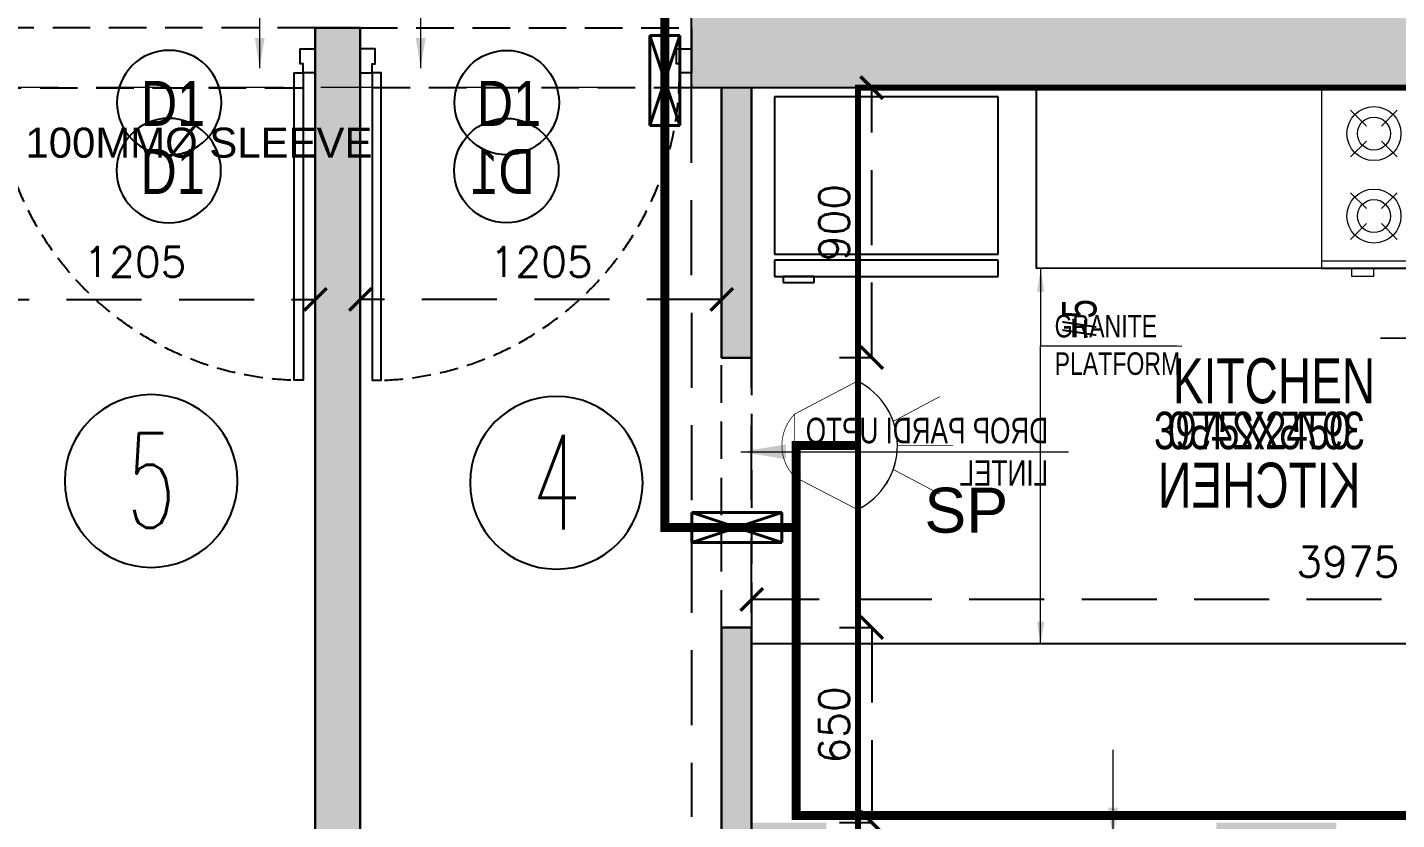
# Model space of a CAD drawing. Header units: millimetres. Extents: x 1135099 to 1230264, y -5736945 to -5695799.
# Drawn here: x 1205236 to 1209802, y -5721665 to -5719023 of the extents above; entities that cross this region are included whole.
import ezdxf
from ezdxf.enums import TextEntityAlignment as Align

# ---------------------------------------------------------------- set-up
doc = ezdxf.new("R2010")
doc.units = ezdxf.units.MM
doc.header["$LTSCALE"] = 1000
doc.header["$MEASUREMENT"] = 0
for name, pattern in [('2BHK-A - FRONT$1$AUDIT_D_120904163729-0', [0]), ('2BHK-A - FRONT$1$HIDDEN', [0.375, 0.25, -0.125]), ('AUDIT_D_120904163729-0', [0]), ('T8(T9 IS SIMILAR) - DIMENSION & TEXTING$0$( Hidden )', [0.375, 0.25, -0.125]), ('T8(T9 IS SIMILAR) - DIMENSION & TEXTING$0$CENTER2', [1.125, 0.75, -0.125, 0.125, -0.125]), ('T8(T9 IS SIMILAR) - DIMENSION & TEXTING$0$HIDDEN', [0.375, 0.25, -0.125]), ('T8(T9 IS SIMILAR) - DIMENSION & TEXTING$1$AUDIT_D_120904163729-0', [0]), ('T8(T9 IS SIMILAR)$0$$0$HIDDEN', [0.375, 0.25, -0.125]), ('T8(T9 IS SIMILAR)$0$HIDDEN', [0.375, 0.25, -0.125]), ('T8_PROFILE SECTIONS$0$HIDDEN', [0.375, 0.25, -0.125]), ('T8_PROFILE SECTIONS$0$PHANTOM2', [1.25, 0.625, -0.125, 0.125, -0.125, 0.125, -0.125])]:
    doc.linetypes.add(name, pattern=pattern)
doc.layers.get('0').update_dxf_attribs({"linetype": 'AUDIT_D_120904163729-0'})
for name, color, linetype in [('2BHK-A - FRONT$0$A-DOOR-FULL', 2, 'Continuous'), ('2BHK-A - FRONT$0$a-KIT FIX', 251, 'Continuous'), ('2BHK-A - FRONT$0$a-window-no', 125, 'Continuous'), ('2BHK-A - FRONT$1$A-HATCH -160', 251, '2BHK-A - FRONT$1$AUDIT_D_120904163729-0'), ('2BHK-A - FRONT$1$CUT-OUT', 49, 'Continuous'), ('T8 - TYPICAL FLOOR CORE$0$A-FLAT NOS.', 7, 'Continuous'), ('T8 - TYPICAL FLOOR CORE$0$A-RSP DOOR NO', 4, 'Continuous'), ('T8(T9 IS SIMILAR) - DIMENSION & TEXTING$0$A-DIMENSIONS', 2, 'T8(T9 IS SIMILAR) - DIMENSION & TEXTING$0$HIDDEN'), ('T8(T9 IS SIMILAR) - DIMENSION & TEXTING$0$A-FIRE FIGHTING', 7, 'T8(T9 IS SIMILAR) - DIMENSION & TEXTING$1$AUDIT_D_120904163729-0'), ('T8(T9 IS SIMILAR) - DIMENSION & TEXTING$1$a-window-no', 125, 'Continuous'), ('T8(T9 IS SIMILAR)$0$S-BEAM', 20, 'T8(T9 IS SIMILAR)$0$$0$HIDDEN'), ('T8_PROFILE SECTIONS$0$A-PROFILE SECTIONS', 81, 'T8_PROFILE SECTIONS$0$PHANTOM2'), ('T8_REFUGE COLUMNS$1$A-RCC COLS', 3, 'Continuous'), ('T8_TYPICAL COLUMNS$0$A-RCC COLS', 3, 'Continuous')]:
    doc.layers.add(name, color=color, linetype=linetype)
for name, color, linetype, lineweight in [('2BHK-A - FRONT$0$a-Text', 4, 'Continuous', 0), ('2BHK-A - FRONT$0$a-TEXT -R SIZE', 4, 'Continuous', 0), ('2BHK-A - FRONT$0$R0-18-10-2014-T1-1st Podium Floor Plan$0$Text', 2, 'Continuous', 0), ('2BHK-A - FRONT$1$a-TOI-fixtures', 251, 'Continuous', 0), ('2BHK-A - FRONT$1$A-WALL- 160', 6, 'Continuous', 30), ('T8(T9 IS SIMILAR) - DIMENSION & TEXTING$0$U-IPD-WS-FIRE', 1, 'Continuous', 40), ('T8(T9 IS SIMILAR) - DIMENSION & TEXTING$0$U-IPD-WS-SP', 1, 'Continuous', 5), ('T8(T9 IS SIMILAR) - DIMENSION & TEXTING$0$U-IPD-WS-TEXT', 7, 'Continuous', 0), ('T8(T9 IS SIMILAR) - DIMENSION & TEXTING$1$a-Text', 4, 'Continuous', 0), ('T8(T9 IS SIMILAR) - DIMENSION & TEXTING$1$a-TEXT -R SIZE', 4, 'Continuous', 0), ('T8(T9 IS SIMILAR) - DIMENSION & TEXTING$1$R0-18-10-2014-T1-1st Podium Floor Plan$0$Text', 2, 'Continuous', 0), ('T8(T9 IS SIMILAR)$0$D&W', 8, 'Continuous', 25), ('T8(T9 IS SIMILAR)$0$SCPL BEAM', 191, 'T8(T9 IS SIMILAR)$0$$0$HIDDEN', 13)]:
    doc.layers.add(name, color=color, linetype=linetype, lineweight=lineweight)
doc.layers.add('A-RERA CARPET AREA', color=30, linetype='Continuous', plot=False)
doc.layers.add('T8(T9 IS SIMILAR) - DIMENSION & TEXTING$0$U-IPD-SP-SLEV-100', color=7, linetype='T8(T9 IS SIMILAR) - DIMENSION & TEXTING$0$CENTER2', lineweight=40, true_color=0xdc3709)
doc.layers.add('T8_REFUGE COLUMNS$1$COL-HATCH', color=7, linetype='Continuous', lineweight=25, true_color=0xa3a3a3)
doc.styles.add('2BHK-A - FRONT$0$ARIAL ARROW', font='swisscl.ttf')
doc.styles.add('2BHK-A - FRONT$0$LODHA STANDERD', font='sanss___.ttf')
doc.styles.add('2BHK-A - FRONT$0$Tahoma', font='tahoma.ttf')
doc.styles.add('T8 - TYPICAL FLOOR CORE$0$DIM150', font='SIMPLEX.shx', dxfattribs={"width": 0.6})
doc.styles.add('T8(T9 IS SIMILAR) - DIMENSION & TEXTING$0$arial', font='sanss___.ttf')
doc.styles.add('T8(T9 IS SIMILAR) - DIMENSION & TEXTING$0$Romans 1', font='romans.shx', dxfattribs={"height": 100})
doc.styles.add('T8(T9 IS SIMILAR) - DIMENSION & TEXTING$1$ARIAL ARROW', font='swisscl.ttf')
doc.styles.add('T8(T9 IS SIMILAR) - DIMENSION & TEXTING$1$LODHA STANDERD', font='sanss___.ttf')
doc.styles.add('T8(T9 IS SIMILAR) - DIMENSION & TEXTING$1$Tahoma', font='tahoma.ttf')
doc.dimstyles.new('2BHK-A - FRONT$0$SAMATA STD', dxfattribs={"dimtxt": 100, "dimasz": 50, "dimexe": 50, "dimexo": 50, "dimgap": 10, "dimtad": 0, "dimdec": 0, "dimrnd": 5, "dimzin": 0, "dimdsep": 46, "dimtxsty": '2BHK-A - FRONT$0$Tahoma', "dimblk": '2BHK-A - FRONT$0$_Origin2', "dimcen": -50, "dimdle": 50, "dimclrd": 7, "dimclre": 7, "dimclrt": 7, "dimadec": 0, "dimazin": 0, "dimtfac": 1, "dimtdec": 0, "dimtmove": 1, "dimatfit": 3, "dimfxl": 150, "dimtfill": 1, "dimtolj": 1, "dimtzin": 0, "dimlwd": -1, "dimlwe": -1, "dimarcsym": 0})
doc.dimstyles.new('T8(T9 IS SIMILAR) - DIMENSION & TEXTING$0$ALPINE S', dxfattribs={"dimscale": 0, "dimtxt": 100, "dimasz": 75, "dimexe": 0, "dimexo": 0, "dimgap": 75, "dimtad": 1, "dimdec": 0, "dimzin": 0, "dimdsep": 46, "dimtxsty": 'T8(T9 IS SIMILAR) - DIMENSION & TEXTING$0$Romans 1', "dimblk": 'T8(T9 IS SIMILAR) - DIMENSION & TEXTING$0$_ArchTick', "dimcen": 0.09, "dimclrd": 256, "dimclre": 256, "dimclrt": 7, "dimadec": 0, "dimazin": 0, "dimtfac": 1, "dimtdec": 0, "dimtofl": 0, "dimtmove": 1, "dimatfit": 0, "dimldrblk": 'T8(T9 IS SIMILAR) - DIMENSION & TEXTING$0$_Open90', "dimfxl": 1, "dimtolj": 1, "dimtzin": 0, "dimarcsym": 0})
doc.dimstyles.new('T8(T9 IS SIMILAR) - DIMENSION & TEXTING$1$SAMATA STD', dxfattribs={"dimtxt": 100, "dimasz": 50, "dimexe": 50, "dimexo": 50, "dimgap": 10, "dimtad": 0, "dimdec": 0, "dimrnd": 5, "dimzin": 0, "dimdsep": 46, "dimtxsty": 'T8(T9 IS SIMILAR) - DIMENSION & TEXTING$1$Tahoma', "dimblk": 'T8(T9 IS SIMILAR) - DIMENSION & TEXTING$1$_Origin2', "dimcen": -50, "dimdle": 50, "dimclrd": 7, "dimclre": 7, "dimclrt": 7, "dimadec": 0, "dimazin": 0, "dimtfac": 1, "dimtdec": 0, "dimtmove": 1, "dimatfit": 3, "dimfxl": 150, "dimtfill": 1, "dimtolj": 1, "dimtzin": 0, "dimlwd": -1, "dimlwe": -1, "dimarcsym": 0})

# ---------------------------------------------------------------- blocks, each defined once
blk = doc.blocks.new('T8(T9 IS SIMILAR) - DIMENSION & TEXTING$1$WINDOW TAG')
at = {"layer": 'T8(T9 IS SIMILAR) - DIMENSION & TEXTING$1$a-window-no'}
blk.add_circle((0, 0), 174.1, dxfattribs=at)
at = {"layer": 'T8(T9 IS SIMILAR) - DIMENSION & TEXTING$1$a-window-no', "style": 'T8(T9 IS SIMILAR) - DIMENSION & TEXTING$1$LODHA STANDERD'}
blk.add_attdef('WINDOW', text='', height=150, dxfattribs=at).set_placement((11.3, 2.8), align=Align.MIDDLE_CENTER)
blk = doc.blocks.new('T8(T9 IS SIMILAR) - DIMENSION & TEXTING$0$_ArchTick')
at = {"color": 0, "linetype": 'ByBlock', "const_width": 0.15}
blk.add_lwpolyline([(-0.5, -0.5), (0.5, 0.5)], dxfattribs=at)
blk = doc.blocks.new('*D597')
at = {"layer": 'T8(T9 IS SIMILAR) - DIMENSION & TEXTING$0$A-DIMENSIONS', "linetype": 'T8(T9 IS SIMILAR) - DIMENSION & TEXTING$0$HIDDEN', "lineweight": -2, "transparency": 16777216}
for p, q in [((1204992.3, -5719999.3), (1204992.3, -5719930.4)), ((1206197.3, -5719999.3), (1206197.3, -5719930.4))]:
    blk.add_line(p, q, dxfattribs=at)
at = {"layer": 'T8(T9 IS SIMILAR) - DIMENSION & TEXTING$0$A-DIMENSIONS', "lineweight": -2, "transparency": 16777216}
blk.add_line((1204992.3, -5719930.4), (1206197.3, -5719930.4), dxfattribs=at)
at = {"layer": 'T8(T9 IS SIMILAR) - DIMENSION & TEXTING$0$A-DIMENSIONS', "linetype": 'ByBlock', "lineweight": -2, "transparency": 16777216, "xscale": 75, "yscale": 75, "zscale": 75, "rotation": 180}
blk.add_blockref('T8(T9 IS SIMILAR) - DIMENSION & TEXTING$0$_ArchTick', (1204992.3, -5719930.4), dxfattribs=at)
at = {"layer": 'T8(T9 IS SIMILAR) - DIMENSION & TEXTING$0$A-DIMENSIONS', "linetype": 'ByBlock', "lineweight": -2, "transparency": 16777216, "xscale": 75, "yscale": 75, "zscale": 75}
blk.add_blockref('T8(T9 IS SIMILAR) - DIMENSION & TEXTING$0$_ArchTick', (1206197.3, -5719930.4), dxfattribs=at)
at = {"layer": 'T8(T9 IS SIMILAR) - DIMENSION & TEXTING$0$A-DIMENSIONS', "color": 7, "linetype": 'ByBlock', "transparency": 16777216, "insert": (1205594.8, -5719805.4), "char_height": 100, "attachment_point": 5, "style": 'T8(T9 IS SIMILAR) - DIMENSION & TEXTING$0$Romans 1'}
blk.add_mtext('\\A1;1205', dxfattribs=at)
blk = doc.blocks.new('T8(T9 IS SIMILAR) - DIMENSION & TEXTING$0$_Open90')
at = {"color": 0, "linetype": 'ByBlock', "lineweight": -2}
for p, q in [((0, 0), (-1, 0)), ((-0.5, 0.5), (0, 0)), ((0, 0), (-0.5, -0.5))]:
    blk.add_line(p, q, dxfattribs=at)
blk = doc.blocks.new('*D588')
at = {"layer": 'T8(T9 IS SIMILAR) - DIMENSION & TEXTING$0$A-DIMENSIONS', "linetype": 'T8(T9 IS SIMILAR) - DIMENSION & TEXTING$0$HIDDEN', "lineweight": -2, "transparency": 16777216}
for p, q in [((1206347.3, -5719999.3), (1206347.3, -5719930.4)), ((1207552.3, -5719999.3), (1207552.3, -5719930.4))]:
    blk.add_line(p, q, dxfattribs=at)
at = {"layer": 'T8(T9 IS SIMILAR) - DIMENSION & TEXTING$0$A-DIMENSIONS', "lineweight": -2, "transparency": 16777216}
blk.add_line((1207552.3, -5719930.4), (1206347.3, -5719930.4), dxfattribs=at)
at = {"layer": 'T8(T9 IS SIMILAR) - DIMENSION & TEXTING$0$A-DIMENSIONS', "linetype": 'ByBlock', "lineweight": -2, "transparency": 16777216, "xscale": 75, "yscale": 75, "zscale": 75, "rotation": 180}
blk.add_blockref('T8(T9 IS SIMILAR) - DIMENSION & TEXTING$0$_ArchTick', (1206347.3, -5719930.4), dxfattribs=at)
at = {"layer": 'T8(T9 IS SIMILAR) - DIMENSION & TEXTING$0$A-DIMENSIONS', "linetype": 'ByBlock', "lineweight": -2, "transparency": 16777216, "xscale": 75, "yscale": 75, "zscale": 75}
blk.add_blockref('T8(T9 IS SIMILAR) - DIMENSION & TEXTING$0$_ArchTick', (1207552.3, -5719930.4), dxfattribs=at)
at = {"layer": 'T8(T9 IS SIMILAR) - DIMENSION & TEXTING$0$A-DIMENSIONS', "color": 7, "linetype": 'ByBlock', "transparency": 16777216, "insert": (1206949.8, -5719805.4), "char_height": 100, "attachment_point": 5, "style": 'T8(T9 IS SIMILAR) - DIMENSION & TEXTING$0$Romans 1'}
blk.add_mtext('\\A1;1205', dxfattribs=at)
blk = doc.blocks.new('*D589')
at = {"layer": 'T8(T9 IS SIMILAR) - DIMENSION & TEXTING$0$A-DIMENSIONS', "linetype": 'T8(T9 IS SIMILAR) - DIMENSION & TEXTING$0$HIDDEN', "lineweight": -2, "transparency": 16777216}
for p, q in [((1207944.3, -5719224.4), (1208052, -5719224.4)), ((1207944.3, -5720124.3), (1208052, -5720124.3))]:
    blk.add_line(p, q, dxfattribs=at)
at = {"layer": 'T8(T9 IS SIMILAR) - DIMENSION & TEXTING$0$A-DIMENSIONS', "lineweight": -2, "transparency": 16777216}
blk.add_line((1208052, -5720124.3), (1208052, -5719224.4), dxfattribs=at)
at = {"layer": 'T8(T9 IS SIMILAR) - DIMENSION & TEXTING$0$A-DIMENSIONS', "linetype": 'ByBlock', "lineweight": -2, "transparency": 16777216, "xscale": 75, "yscale": 75, "zscale": 75}
for p, rotation in [((1208052, -5719224.4), 90), ((1208052, -5720124.3), 270)]:
    blk.add_blockref('T8(T9 IS SIMILAR) - DIMENSION & TEXTING$0$_ArchTick', p, dxfattribs=dict(at, rotation=rotation))
at = {"layer": 'T8(T9 IS SIMILAR) - DIMENSION & TEXTING$0$A-DIMENSIONS', "color": 7, "linetype": 'ByBlock', "transparency": 16777216, "insert": (1207927, -5719674.4), "char_height": 100, "attachment_point": 5, "rotation": 90, "style": 'T8(T9 IS SIMILAR) - DIMENSION & TEXTING$0$Romans 1'}
blk.add_mtext('\\A1;900', dxfattribs=at)
blk = doc.blocks.new('*D590')
at = {"layer": 'T8(T9 IS SIMILAR) - DIMENSION & TEXTING$0$A-DIMENSIONS', "linetype": 'T8(T9 IS SIMILAR) - DIMENSION & TEXTING$0$HIDDEN', "lineweight": -2, "transparency": 16777216}
for p, q in [((1207944.3, -5721024.3), (1208052, -5721024.3)), ((1207944.3, -5721674), (1208052, -5721674))]:
    blk.add_line(p, q, dxfattribs=at)
at = {"layer": 'T8(T9 IS SIMILAR) - DIMENSION & TEXTING$0$A-DIMENSIONS', "lineweight": -2, "transparency": 16777216}
blk.add_line((1208052, -5721024.3), (1208052, -5721674), dxfattribs=at)
at = {"layer": 'T8(T9 IS SIMILAR) - DIMENSION & TEXTING$0$A-DIMENSIONS', "linetype": 'ByBlock', "lineweight": -2, "transparency": 16777216, "xscale": 75, "yscale": 75, "zscale": 75}
for p, rotation in [((1208052, -5721024.3), 90), ((1208052, -5721674), 270)]:
    blk.add_blockref('T8(T9 IS SIMILAR) - DIMENSION & TEXTING$0$_ArchTick', p, dxfattribs=dict(at, rotation=rotation))
at = {"layer": 'T8(T9 IS SIMILAR) - DIMENSION & TEXTING$0$A-DIMENSIONS', "color": 7, "linetype": 'ByBlock', "transparency": 16777216, "insert": (1207927, -5721349.2), "char_height": 100, "attachment_point": 5, "rotation": 90, "style": 'T8(T9 IS SIMILAR) - DIMENSION & TEXTING$0$Romans 1'}
blk.add_mtext('\\A1;650', dxfattribs=at)
blk = doc.blocks.new('*D591')
at = {"layer": 'T8(T9 IS SIMILAR) - DIMENSION & TEXTING$0$A-DIMENSIONS', "linetype": 'T8(T9 IS SIMILAR) - DIMENSION & TEXTING$0$HIDDEN', "lineweight": -2, "transparency": 16777216}
for p, q in [((1207652.3, -5721104.1), (1207652.3, -5720930.6)), ((1211627.3, -5721104.1), (1211627.3, -5720930.6))]:
    blk.add_line(p, q, dxfattribs=at)
at = {"layer": 'T8(T9 IS SIMILAR) - DIMENSION & TEXTING$0$A-DIMENSIONS', "lineweight": -2, "transparency": 16777216}
blk.add_line((1211627.3, -5720930.6), (1207652.3, -5720930.6), dxfattribs=at)
at = {"layer": 'T8(T9 IS SIMILAR) - DIMENSION & TEXTING$0$A-DIMENSIONS', "linetype": 'ByBlock', "lineweight": -2, "transparency": 16777216, "xscale": 75, "yscale": 75, "zscale": 75, "rotation": 180}
blk.add_blockref('T8(T9 IS SIMILAR) - DIMENSION & TEXTING$0$_ArchTick', (1207652.3, -5720930.6), dxfattribs=at)
at = {"layer": 'T8(T9 IS SIMILAR) - DIMENSION & TEXTING$0$A-DIMENSIONS', "linetype": 'ByBlock', "lineweight": -2, "transparency": 16777216, "xscale": 75, "yscale": 75, "zscale": 75}
blk.add_blockref('T8(T9 IS SIMILAR) - DIMENSION & TEXTING$0$_ArchTick', (1211627.3, -5720930.6), dxfattribs=at)
at = {"layer": 'T8(T9 IS SIMILAR) - DIMENSION & TEXTING$0$A-DIMENSIONS', "color": 7, "linetype": 'ByBlock', "transparency": 16777216, "insert": (1209639.8, -5720805.6), "char_height": 100, "attachment_point": 5, "style": 'T8(T9 IS SIMILAR) - DIMENSION & TEXTING$0$Romans 1'}
blk.add_mtext('\\A1;3975', dxfattribs=at)
blk = doc.blocks.new('T8(T9 IS SIMILAR) - DIMENSION & TEXTING$0$SIDE SPRINKLER')
at = {"layer": 'T8(T9 IS SIMILAR) - DIMENSION & TEXTING$0$U-IPD-WS-SP', "const_width": 3, "elevation": 0}
for points in [[(-6847.2, -87791.6), (-7102.7, -87925.5)], [(-6700.4, -87955.9), (-6510.2, -87854.9)], [(-6683.5, -88053.8), (-6456.1, -88053.8)], [(-6700.2, -88152.7), (-6509.9, -88253.3)], [(-6847.2, -88315.9), (-7102.7, -88183.1)]]:
    blk.add_lwpolyline(points, dxfattribs=at)
for points in [[(-6847.2, -87791.6, 0.000405), (-6846.7, -88316.2, 0.623274), (-6846.7, -87792.3, 0.617961)], [(-7102.7, -87925.2, 0.001274), (-7102.7, -88183.1, -0.409371), (-7102.7, -87925.2, -0.617961)]]:
    blk.add_lwpolyline(points, format="xyb", dxfattribs=at)
at = {"layer": 'T8(T9 IS SIMILAR) - DIMENSION & TEXTING$0$U-IPD-WS-SP'}
for centre, start, end in [((-6975.2, -88053.8), 296.0387, 63.9613), ((-6975.2, -88053.8), 0, 63.9613), ((-6975.2, -88054.2), 296.1316, 0.0929)]:
    blk.add_arc(centre, 291.8, start, end, dxfattribs=at)
blk = doc.blocks.new('T8(T9 IS SIMILAR) - DIMENSION & TEXTING$0$A$C7A147FD6')
at = {"layer": 'T8(T9 IS SIMILAR) - DIMENSION & TEXTING$0$U-IPD-SP-SLEV-100', "ltscale": 0.5, "elevation": -0.6}
for points in [[(-139.7, -3676.7), (-139.7, -3976.7), (-39.7, -3976.7), (-39.7, -3676.7), (-139.7, -3676.7), (-39.7, -3976.7), (-139.7, -3976.7), (-39.7, -3676.7)], [(300.2, -5267.1), (0.2, -5267.1), (0.2, -5367.1), (300.2, -5367.1), (300.2, -5267.1), (0.2, -5367.1), (0.2, -5267.1), (300.2, -5367.1)]]:
    blk.add_lwpolyline(points, dxfattribs=at)
at = {"layer": 'T8(T9 IS SIMILAR) - DIMENSION & TEXTING$0$U-IPD-WS-FIRE', "color": 223, "linetype": 'T8(T9 IS SIMILAR) - DIMENSION & TEXTING$0$( Hidden )', "ltscale": 2, "true_color": 0xbd59b9, "const_width": 30}
for points, elevation in [([(-2270, -3502.5), (-90.5, -3502.5), (-90.4, -5317.1), (347.4, -5317), (347.5, -6277.1), (3874.3, -6276.8), (3870.6, -9339), (5673.5, -9338.8), (5673.6, -11094.1), (5502.9, -11095.8)], -0.6), ([(551.3, -5042.9), (347.4, -5042.9), (347.4, -5317)], 0)]:
    blk.add_lwpolyline(points, dxfattribs=dict(at, elevation=elevation))
at = {"layer": 'T8(T9 IS SIMILAR) - DIMENSION & TEXTING$0$U-IPD-WS-FIRE', "xscale": 0.8162240268536692, "yscale": 0.8162240268536692, "zscale": 0.8162240268536692, "rotation": 0.04761129753507558}
blk.add_blockref('T8(T9 IS SIMILAR) - DIMENSION & TEXTING$0$SIDE SPRINKLER', (6081, 66833.3, 0), dxfattribs=at)
at = {"layer": 'T8(T9 IS SIMILAR) - DIMENSION & TEXTING$0$U-IPD-WS-TEXT', "attachment_point": 1, "rotation": 359.9999, "style": 'T8(T9 IS SIMILAR) - DIMENSION & TEXTING$0$arial'}
for s, width, insert, char_height in [('100MM%%C SLEEVE', 1876.047, (-2222.2, -3983.7, -1.6), 100), ('SP', 0.382, (775.4, -5184, -0.7), 150)]:
    blk.add_mtext_dynamic_manual_height_columns(s, width=width, gutter_width=0.75, heights=[0], dxfattribs=dict(at, insert=insert, char_height=char_height))
blk = doc.blocks.new('T8(T9 IS SIMILAR) - DIMENSION & TEXTING$1$_Origin2')
at = {"color": 0, "linetype": 'ByBlock', "lineweight": -2}
blk.add_line((-0.5, 0), (-1, 0), dxfattribs=at)
for radius in [0.5, 0.25]:
    blk.add_circle((0, 0), radius, dxfattribs=at)
blk = doc.blocks.new('T8_REFUGE COLUMNS')
at = {"layer": 'T8_REFUGE COLUMNS$1$COL-HATCH', "linetype": 'ByBlock'}
h = blk.add_hatch(color=256, dxfattribs=at)
h.dxf.hatch_style = 1
h.paths.add_polyline_path([(1212742.1, -5719224.9), (1207452.1, -5719224.9), (1207452.1, -5718974.9), (1212742.1, -5718974.9)])
at = {"layer": 'T8_REFUGE COLUMNS$1$A-RCC COLS', "linetype": 'ByBlock'}
blk.add_lwpolyline([(1212742.1, -5719224.9), (1207452.1, -5719224.9), (1207452.1, -5718974.9), (1212742.1, -5718974.9)], close=True, dxfattribs=at)
blk = doc.blocks.new('T8_TYPICAL COLUMNS')
at = {"layer": 'T8_TYPICAL COLUMNS$0$A-RCC COLS', "linetype": 'ByBlock'}
blk.add_blockref('T8_REFUGE COLUMNS', (0, 0), dxfattribs=at)
blk = doc.blocks.new('*U712')
for points in [[(-40, 0), (0, 0), (0, 30), (10, 30), (10, 80), (-40, 80)], [(1065, 0), (1025, 0), (1025, 30), (1015, 30), (1015, 80), (1065, 80)], [(0, 0), (0, -1025), (30, -1025), (30, 0)]]:
    blk.add_lwpolyline(points, close=True)
at = {"color": 0, "linetype": 'ByBlock', "ltscale": 0.25}
blk.add_arc((-1.5, 0.6), 1026.5, 272.373, 359.9653, dxfattribs=at)
blk = doc.blocks.new('2BHK-A - FRONT$0$WINDOW TAG')
at = {"layer": '2BHK-A - FRONT$0$a-window-no'}
blk.add_circle((0, 0), 174.1, dxfattribs=at)
at = {"layer": '2BHK-A - FRONT$0$a-window-no', "style": '2BHK-A - FRONT$0$LODHA STANDERD'}
blk.add_attdef('WINDOW', text='', height=150, dxfattribs=at).set_placement((11.3, 2.8), align=Align.MIDDLE_CENTER)
blk = doc.blocks.new('2BHK-A - FRONT$0$RANGE-flat-1')
at = {"layer": '2BHK-A - FRONT$1$a-TOI-fixtures'}
for p, q in [((-575, -600), (-575, 0)), ((-600, -100), (-625, -100)), ((-625, -100), (-625, -175)), ((-450, -150), (-502.8, -97.2)), ((-400, -150), (-347.2, -97.2)), ((-175, -150), (-227.8, -97.2)), ((-125, -150), (-72.2, -97.2)), ((-625, -175), (-600, -175)), ((-450, -200), (-502.8, -252.8)), ((-400, -200), (-347.2, -252.8)), ((-175, -200), (-227.8, -252.8)), ((-125, -200), (-72.2, -252.8)), ((-450, -400), (-502.8, -347.2)), ((-400, -400), (-347.2, -347.2)), ((-175, -400), (-227.8, -347.2)), ((-125, -400), (-72.2, -347.2)), ((-625, -425), (-600, -425)), ((-625, -500), (-625, -425)), ((-450, -450), (-502.8, -502.8)), ((-400, -450), (-347.2, -502.8)), ((-175, -450), (-227.8, -502.8)), ((-125, -450), (-72.2, -502.8)), ((-600, -500), (-625, -500))]:
    blk.add_line(p, q, dxfattribs=at)
blk.add_lwpolyline([(-600, -600), (0, -600), (0, 0), (-600, 0)], close=True, dxfattribs=at)
for centre, radius in [((-425, -175), 90), ((-150, -175), 90), ((-425, -175), 55), ((-150, -175), 55), ((-425, -425), 90), ((-150, -425), 90), ((-425, -425), 55), ((-150, -425), 55)]:
    blk.add_circle(centre, radius, dxfattribs=at)
blk = doc.blocks.new('2BHK-A - FRONT$0$_Origin2')
at = {"color": 0, "linetype": 'ByBlock', "lineweight": -2}
blk.add_line((-0.5, 0), (-1, 0), dxfattribs=at)
for radius in [0.5, 0.25]:
    blk.add_circle((0, 0), radius, dxfattribs=at)
blk = doc.blocks.new('T8 - TYPICAL FLOOR CORE$0$Door-Tag')
at = {"layer": 'T8 - TYPICAL FLOOR CORE$0$A-RSP DOOR NO'}
blk.add_circle((0, 0.0009), 0.16, dxfattribs=at)
at = {"layer": 'T8 - TYPICAL FLOOR CORE$0$A-RSP DOOR NO', "style": 'T8 - TYPICAL FLOOR CORE$0$DIM150', "width": 0.6}
blk.add_attdef('DOOR-NO', text='', height=0.16, dxfattribs=at).set_placement((258.6178, 64.0008), align=Align.MIDDLE_CENTER)
blk = doc.blocks.new('T8 - TYPICAL FLOOR CORE')
at = {"layer": 'T8 - TYPICAL FLOOR CORE$0$A-FLAT NOS.'}
ref = blk.add_blockref('T8 - TYPICAL FLOOR CORE$0$Door-Tag', (1205650.4, -5720534.4, 0.1), dxfattribs=dict(at, xscale=-1800, yscale=1800, zscale=1800, rotation=180))
ref.add_attrib('DOOR-NO', '5', dxfattribs={"layer": 'T8 - TYPICAL FLOOR CORE$0$A-RSP DOOR NO', "height": 315, "style": 'T8 - TYPICAL FLOOR CORE$0$DIM150', "width": 0.6}).set_placement((1205650.4, -5720534.4, 0.1), align=Align.MIDDLE_CENTER)
ref = blk.add_blockref('T8 - TYPICAL FLOOR CORE$0$Door-Tag', (1207001.9, -5720540.1), dxfattribs=dict(at, xscale=-1800, yscale=1800, zscale=1800, rotation=180))
ref.add_attrib('DOOR-NO', '4', dxfattribs={"layer": 'T8 - TYPICAL FLOOR CORE$0$A-RSP DOOR NO', "height": 315, "style": 'T8 - TYPICAL FLOOR CORE$0$DIM150', "width": 0.6}).set_placement((1207001.9, -5720540.1), align=Align.MIDDLE_CENTER)
blk = doc.blocks.new('T8_PROFILE SECTIONS$0$MH')
at = {"layer": 'T8_PROFILE SECTIONS$0$A-PROFILE SECTIONS', "linetype": 'T8_PROFILE SECTIONS$0$HIDDEN', "ltscale": 2}
h = blk.add_hatch(color=256, dxfattribs=at)
h.dxf.hatch_style = 1
h.paths.add_polyline_path([(1140339.1, -5697424.8), (1140519.9, -5697528.1), (1140339.1, -5697631.3)])
at = {"layer": 'T8_PROFILE SECTIONS$0$A-PROFILE SECTIONS', "linetype": 'T8_PROFILE SECTIONS$0$HIDDEN', "ltscale": 2, "const_width": 5}
blk.add_lwpolyline([(1140339.1, -5697424.8), (1140339.1, -5697424.8), (1140519.9, -5697528.1), (1140339.1, -5697631.3)], close=True, dxfattribs=at)
blk.add_lwpolyline([(1140339.1, -5697424.8), (1140339.1, -5700565.7)], dxfattribs=at)
blk = doc.blocks.new('PROFILE SECTION LINE T9')
at = {"layer": 'T8_PROFILE SECTIONS$0$A-PROFILE SECTIONS', "linetype": 'ByBlock', "xscale": -1, "rotation": 270}
blk.add_blockref('T8_PROFILE SECTIONS$0$MH', (5724597.5, -1148782.9, 0), dxfattribs=at)
blk = doc.blocks.new('T8(T9 IS SIMILAR) - DIMENSION & TEXTING')
at = {"layer": 'T8(T9 IS SIMILAR) - DIMENSION & TEXTING$0$A-FIRE FIGHTING', "linetype": 'ByBlock'}
blk.add_blockref('T8(T9 IS SIMILAR) - DIMENSION & TEXTING$0$A$C7A147FD6', (1207452.3, -5715374), dxfattribs=at)
at = {"layer": 'T8(T9 IS SIMILAR) - DIMENSION & TEXTING$1$a-window-no'}
ref = blk.add_blockref('T8(T9 IS SIMILAR) - DIMENSION & TEXTING$1$WINDOW TAG', (1205709.3, -5719274.1), dxfattribs=dict(at, xscale=-1, rotation=180))
ref.add_attrib('WINDOW', 'D1', dxfattribs={"height": 150, "style": 'T8(T9 IS SIMILAR) - DIMENSION & TEXTING$1$LODHA STANDERD', "width": 0.8}).set_placement((1205722, -5719276.8), align=Align.MIDDLE_CENTER)
ref = blk.add_blockref('T8(T9 IS SIMILAR) - DIMENSION & TEXTING$1$WINDOW TAG', (1206835.2, -5719274.1), dxfattribs=dict(at, rotation=180))
ref.add_attrib('WINDOW', 'D1', dxfattribs={"height": 150, "style": 'T8(T9 IS SIMILAR) - DIMENSION & TEXTING$1$LODHA STANDERD', "width": 0.8}).set_placement((1206842.1, -5719276.8), align=Align.MIDDLE_CENTER)
at = {"layer": 'T8(T9 IS SIMILAR) - DIMENSION & TEXTING$1$a-Text', "style": 'T8(T9 IS SIMILAR) - DIMENSION & TEXTING$1$ARIAL ARROW'}
blk.add_text('KITCHEN', height=150, dxfattribs=at).set_placement((1209056.2, -5720276.7))
at = {"layer": 'T8(T9 IS SIMILAR) - DIMENSION & TEXTING$1$a-TEXT -R SIZE', "color": 2, "style": 'T8(T9 IS SIMILAR) - DIMENSION & TEXTING$1$ARIAL ARROW'}
blk.add_text('3975X2450', height=125, dxfattribs=at).set_placement((1208993.3, -5720429.8))
at = {"layer": 'T8(T9 IS SIMILAR) - DIMENSION & TEXTING$1$R0-18-10-2014-T1-1st Podium Floor Plan$0$Text', "insert": (1208686.8, -5719929.1, 0), "char_height": 114.75, "width": 1702.876, "attachment_point": 3, "rotation": 90, "style": 'T8(T9 IS SIMILAR) - DIMENSION & TEXTING$1$ARIAL ARROW'}
blk.add_mtext('#5 ', dxfattribs=at)
at = {"layer": 'T8(T9 IS SIMILAR) - DIMENSION & TEXTING$1$R0-18-10-2014-T1-1st Podium Floor Plan$0$Text', "insert": (1208662, -5720183, 0.6), "char_height": 75, "width": 587.053, "attachment_point": 7, "style": 'T8(T9 IS SIMILAR) - DIMENSION & TEXTING$1$ARIAL ARROW'}
blk.add_mtext('GRANITE PLATFORM', dxfattribs=at)
at = {"layer": 'T8(T9 IS SIMILAR) - DIMENSION & TEXTING$0$A-DIMENSIONS', "linetype": 'ByBlock'}
for base, p1, p2, angle, picture, middle in [((1208052, -5719224.4), (1207944.3, -5720124.3), (1207944.3, -5719224.4), 90, '*D589', (1207927, -5719674.4)), ((1206347.3, -5719930.4), (1207552.3, -5719999.3), (1206347.3, -5719999.3), 180, '*D588', (1206949.8, -5719805.4)), ((1207652.3, -5720930.6), (1211627.3, -5721104.1), (1207652.3, -5721104.1), 180, '*D591', (1209639.8, -5720805.6)), ((1208052, -5721674), (1207944.3, -5721024.3), (1207944.3, -5721674), 90, '*D590', (1207927, -5721349.2))]:
    dim = blk.add_linear_dim(base=base, p1=p1, p2=p2, angle=angle, dimstyle='T8(T9 IS SIMILAR) - DIMENSION & TEXTING$0$ALPINE S', override={"dimscale": 1, "dimfxl": 5, "dimarcsym": 1}, dxfattribs=at)
    dim.commit()
    dim.dimension.update_dxf_attribs({"geometry": picture, "text_midpoint": middle})
dim = blk.add_linear_dim(base=(1206197.3, -5719930.4), p1=(1204992.3, -5719999.3), p2=(1206197.3, -5719999.3), dimstyle='T8(T9 IS SIMILAR) - DIMENSION & TEXTING$0$ALPINE S', override={"dimscale": 1, "dimfxl": 5, "dimarcsym": 1}, dxfattribs=at)
dim.commit()
dim.dimension.update_dxf_attribs({"geometry": '*D597', "text_midpoint": (1205594.8, -5719805.4)})
at = {"layer": 'T8(T9 IS SIMILAR) - DIMENSION & TEXTING$1$R0-18-10-2014-T1-1st Podium Floor Plan$0$Text'}
for points, override in [([(1206011.2, -5719159.3, 0.7), (1206011.3, -5718909.2, 0.7), (1206011.2, -5718880.4, 0.7)], {"dimasz": 100, "dimclrd": 2, "dimfxlon": 1, "dimarcsym": 1}), ([(1206548.1, -5719159.3, 0.7), (1206548.1, -5718909.2, 0.7), (1206548.1, -5718880.4, 0.7)], {"dimasz": 100, "dimclrd": 2, "dimfxlon": 1, "dimarcsym": 1}), ([(1208615.4, -5719829.3, 0), (1208615.4, -5720085.6, 0), (1209069.6, -5720085.6, 0)], {"dimasz": 75, "dimclrd": 2, "dimfxlon": 1, "dimarcsym": 1}), ([(1208615.4, -5721079.3, 0), (1208615.4, -5720085.6, 0), (1209086.5, -5720085.7, 0)], {"dimasz": 75, "dimclrd": 2, "dimfxlon": 1, "dimarcsym": 1}), ([(1208856.9, -5721724.3), (1208856.9, -5721499.1), (1208856.9, -5721431.8)], {"dimasz": 100, "dimclrd": 2, "dimfxlon": 1, "dimarcsym": 1})]:
    blk.add_leader(points, dimstyle='T8(T9 IS SIMILAR) - DIMENSION & TEXTING$1$SAMATA STD', override=override, dxfattribs=at)
blk = doc.blocks.new('2BHK-A - FRONT')
at = {"layer": '2BHK-A - FRONT$1$A-HATCH -160', "linetype": 'ByBlock'}
h = blk.add_hatch(dxfattribs=at)
h.set_pattern_fill('HEX', color=256, scale=150)
h.set_pattern_definition([(0, (0, -0.548), (0, 32.47595264), [18.75, -37.5]), (120, (0, -0.548), (-28.125, -16.23797632), [18.75, -37.5]), (60, (18.75, -0.548), (-28.125, 16.23797632), [18.75, -37.5])])
edge = h.paths.add_edge_path()
edge.add_line((1151704.5, -5719064.6), (1151704.5, -5727449.6))
edge.add_line((1151704.5, -5727449.6), (1151854.5, -5727449.6))
edge.add_line((1151854.5, -5727449.6), (1151854.5, -5719024.6))
edge.add_line((1151854.5, -5719024.6), (1151704.5, -5719024.6))
h = blk.add_hatch(dxfattribs=at)
h.set_pattern_fill('ZIGZAG', color=256, scale=250)
h.set_pattern_definition([(0, (0, 0), (31.25, 31.25), [31.25, -31.25]), (90, (31.25, 0), (-31.25, 31.25), [31.25, -31.25])])
h.paths.add_polyline_path([(1142149.5, -5723474.6), (1143849.6, -5723474.6), (1143849.6, -5723374.6), (1142149.5, -5723374.6)])
h.paths.add_polyline_path([(1144889.5, -5724474.6), (1144889.5, -5724574.6), (1147099.5, -5724574.6), (1147099.5, -5724474.6), (1145949.5, -5724474.2), (1145949.5, -5724374.2), (1145849.5, -5724374.2), (1145849.5, -5724474.6)])
h.paths.add_polyline_path([(1145949.5, -5723374.2), (1146849.2, -5723374.2), (1146849.2, -5723474.2), (1145949.5, -5723474.2)])
h.paths.add_polyline_path([(1147599.2, -5723474.2), (1148199.2, -5723474.2), (1148199.2, -5723374.2), (1147599.2, -5723374.2)])
h.paths.add_polyline_path([(1150399.5, -5721024.5), (1150499.5, -5721024.5), (1150499.5, -5721774.2), (1150399.5, -5721774.2)])
h.paths.add_polyline_path([(1150399.5, -5720124.5), (1150499.5, -5720124.5), (1150499.5, -5719224.6), (1150399.5, -5719224.6)])
h.paths.add_polyline_path([(1145549.4, -5721674.6), (1145649.4, -5721674.6), (1145649.4, -5721174.6), (1145649.4, -5721174.6), (1145649.4, -5721073.7), (1145549.4, -5721073.9)])
h.paths.add_polyline_path([(1148199.5, -5728684.2), (1148934.5, -5728684.2), (1148934.5, -5728584.2), (1148199.5, -5728584.2)])
h.paths.add_polyline_path([(1148449.5, -5721774.6), (1148849.5, -5721774.6), (1148849.5, -5721674.6), (1148449.5, -5721674.6)])
h.paths.add_polyline_path([(1150149.5, -5721674.6), (1150399.5, -5721674.6), (1150399.5, -5721774.6), (1150149.5, -5721774.6)])
h = blk.add_hatch(dxfattribs=at)
h.set_pattern_fill('ANSI32', color=256, scale=150)
h.set_pattern_definition([(45, (0, -0.55), (-39.77475644, 39.77475644), []), (45, (26.517, -0.55), (-39.77475644, 39.77475644), [])])
h.paths.add_polyline_path([(1145269.9, -5728524.2), (1145269.9, -5728684.2), (1144639.8, -5728684.2), (1144639.8, -5726829.5), (1144799.8, -5726829.5), (1144799.8, -5728524.2)])
h.paths.add_polyline_path([(1148934.5, -5727449.8), (1148934.5, -5727609.8), (1147999.5, -5727609.8), (1147999.5, -5727009.5), (1148159.5, -5727009.5), (1148159.5, -5727449.8)])
h.paths.add_polyline_path([(1147999.5, -5728684.2), (1147999.5, -5728524.2), (1147369.9, -5728524.2), (1147369.9, -5728684.2)])
edge = h.paths.add_edge_path()
edge.add_line((1151334.5, -5727449.8), (1151779.5, -5727449.8))
edge.add_line((1151779.5, -5727449.8), (1151779.5, -5727609.8))
edge.add_line((1151704.5, -5727609.8), (1151334.5, -5727609.8))
edge.add_line((1151334.5, -5727609.8), (1151334.5, -5727449.8))
h.paths.add_polyline_path([(1146264.5, -5719573.8), (1146424.5, -5719573.8), (1146424.5, -5719224.6), (1146264.5, -5719224.6)])
h.paths.add_polyline_path([(1145549.4, -5721834.4), (1145788.9, -5721834.4), (1145790, -5721674.6), (1145549.4, -5721674.6)])
h.paths.add_polyline_path([(1145949.5, -5721924.2), (1145949.5, -5722524.6), (1145789.5, -5722524.6), (1145789.5, -5721924.2)])
h.paths.add_polyline_path([(1144599.5, -5721924.6), (1144759.5, -5721924.6), (1144762, -5722524.6), (1144602, -5722524.6)])
h.paths.add_polyline_path([(1144599.5, -5723474.6), (1144599.5, -5723174.6), (1144759.5, -5723174.6), (1144759.5, -5723314.6), (1145789.5, -5723314.6), (1145789.5, -5723174.6), (1145949.5, -5723174.6), (1145949.5, -5723474.2)])
at = {"layer": '2BHK-A - FRONT$0$a-KIT FIX', "color": 1}
for p, q in [((1149449.5, -5719222), (1149449.5, -5719827)), ((1146424.5, -5719825.8), (1149449.5, -5719827)), ((1147239.2, -5721078.7), (1150399.5, -5721078.3))]:
    blk.add_line(p, q, dxfattribs=at)
at = {"layer": '2BHK-A - FRONT$0$a-KIT FIX'}
for p, q in [((1149576.3, -5719254.9), (1150322.2, -5719254.9)), ((1149576.3, -5719779.4), (1149576.3, -5719254.9)), ((1150322.2, -5719254.9), (1150322.2, -5719779.4)), ((1150322.2, -5719779.4), (1149576.3, -5719779.4)), ((1149576.3, -5719854.3), (1149576.3, -5719799.3)), ((1149576.3, -5719799.3), (1150322.2, -5719799.3)), ((1150322.2, -5719799.3), (1150322.2, -5719854.3)), ((1150322.2, -5719854.3), (1149576.3, -5719854.3)), ((1150190.1, -5719854.3), (1150293.5, -5719854.3)), ((1150190.1, -5719874), (1150190.1, -5719854.3)), ((1150293.5, -5719854.3), (1150293.5, -5719874)), ((1150293.5, -5719874), (1150190.1, -5719874))]:
    blk.add_line(p, q, dxfattribs=at)
at = {"layer": '2BHK-A - FRONT$1$A-WALL- 160', "linetype": 'ByBlock'}
for p, q in [((1151704.5, -5727449.6), (1151704.5, -5719024.6)), ((1151704.5, -5719024.6), (1151854.5, -5719024.6)), ((1151854.5, -5727609.6), (1151854.5, -5719024.6)), ((1150399.5, -5719224.6), (1150399.5, -5720124.5)), ((1150499.5, -5719224.6), (1150499.5, -5720124.5)), ((1150399.5, -5720124.5), (1150499.5, -5720124.5)), ((1150399.5, -5721024.5), (1150399.5, -5721774.6)), ((1150399.5, -5721024.5), (1150499.5, -5721024.5)), ((1150499.5, -5721024.5), (1150499.5, -5721774.2))]:
    blk.add_line(p, q, dxfattribs=at)
at = {"layer": '2BHK-A - FRONT$1$CUT-OUT', "linetype": '2BHK-A - FRONT$1$HIDDEN', "ltscale": 0.5}
for points in [[(1150599.7, -5719024.5), (1150599.7, -5719224.5), (1151704.5, -5719224.5), (1151704.5, -5719024.5)], [(1150499.5, -5720124.5), (1150399.5, -5720124.5), (1150399.5, -5721024.5), (1150499.5, -5721024.5)]]:
    blk.add_lwpolyline(points, close=True, dxfattribs=at)
at = {"layer": '2BHK-A - FRONT$0$A-DOOR-FULL', "linetype": '2BHK-A - FRONT$1$HIDDEN', "xscale": -1}
blk.add_blockref('*U712', (1151664.5, -5719174.5), dxfattribs=at)
at = {"layer": '2BHK-A - FRONT$0$a-KIT FIX', "extrusion": (0, 0, -1), "zscale": -1, "rotation": 90}
blk.add_blockref('2BHK-A - FRONT$0$RANGE-flat-1', (-1148498.5, -5719227.3), dxfattribs=at)
at = {"layer": '2BHK-A - FRONT$0$a-window-no'}
ref = blk.add_blockref('2BHK-A - FRONT$0$WINDOW TAG', (1151216.5, -5719500.7), dxfattribs=dict(at, xscale=-1, rotation=180))
ref.add_attrib('WINDOW', 'D1', dxfattribs={"height": 150, "style": '2BHK-A - FRONT$0$LODHA STANDERD', "width": 0.8}).set_placement((1151229.2, -5719503.5), align=Align.MIDDLE_CENTER)
at = {"layer": '2BHK-A - FRONT$0$a-Text', "style": '2BHK-A - FRONT$0$ARIAL ARROW'}
blk.add_text('KITCHEN', height=150, dxfattribs=at).set_placement((1148368.8, -5720624.3))
at = {"layer": '2BHK-A - FRONT$0$a-TEXT -R SIZE', "color": 2, "style": '2BHK-A - FRONT$0$ARIAL ARROW'}
blk.add_text('3975X2450', height=125, dxfattribs=at).set_placement((1148354.2, -5720429.6))
at = {"layer": '2BHK-A - FRONT$0$R0-18-10-2014-T1-1st Podium Floor Plan$0$Text', "insert": (1149410, -5720324.9), "char_height": 85, "width": 912.523, "attachment_point": 1, "style": '2BHK-A - FRONT$0$ARIAL ARROW'}
blk.add_mtext('DROP PARDI UPTO LINTEL', dxfattribs=at)
at = {"layer": '2BHK-A - FRONT$0$R0-18-10-2014-T1-1st Podium Floor Plan$0$Text'}
blk.add_leader([(1150434.5, -5720438.3), (1150023.4, -5720438.3), (1149342, -5720438.3)], dimstyle='2BHK-A - FRONT$0$SAMATA STD', override={"dimscale": 1, "dimasz": 150, "dimclrd": 2, "dimfxlon": 1, "dimarcsym": 1}, dxfattribs=at)
blk = doc.blocks.new('T8(T9 IS SIMILAR)')
at = {"layer": 'T8(T9 IS SIMILAR)$0$D&W', "linetype": 'ByBlock'}
blk.add_blockref('2BHK-A - FRONT', (54492.8, -0.4), dxfattribs=at)
at = {"layer": 'T8(T9 IS SIMILAR)$0$D&W', "linetype": 'ByBlock', "xscale": -1}
blk.add_blockref('2BHK-A - FRONT', (2358051.8, -0.4), dxfattribs=at)
at = {"layer": 'T8(T9 IS SIMILAR)$0$D&W', "linetype": 'ByBlock'}
blk.add_blockref('T8 - TYPICAL FLOOR CORE', (0, 0), dxfattribs=at)
at = {"layer": 'T8(T9 IS SIMILAR)$0$S-BEAM'}
for p, q in [((1207451.9, -5719225.1, 0), (1207452, -5721655.9, 0)), ((1207651.9, -5719225.1, 0), (1207652, -5721655.9, 0))]:
    blk.add_line(p, q, dxfattribs=at)
at = {"layer": 'T8(T9 IS SIMILAR)$0$SCPL BEAM', "linetype": 'T8(T9 IS SIMILAR)$0$HIDDEN'}
blk.add_line((1205091.8, -5719222.5, 0), (1207445.8, -5719222.5, 0.6), dxfattribs=at)
at = {"layer": 'T8(T9 IS SIMILAR)$0$D&W', "linetype": 'ByBlock'}
blk.add_blockref('T8_TYPICAL COLUMNS', (0, 0), dxfattribs=at)

msp = doc.modelspace()

# ---------------------------------------------------------------- linework, layer by layer
at = {"layer": 'A-RERA CARPET AREA', "const_width": 20, "elevation": 0.4}
msp.add_lwpolyline([(1207846.9, -5723373.8), (1207846.9, -5724473.8), (1210047.2, -5724473.7), (1210046.7, -5728522.5), (1213246.8, -5728523.1), (1213246.8, -5727424.2), (1216797.4, -5727424.2), (1216797.3, -5723474.1), (1215897.3, -5723474.3), (1215897.2, -5721923.9), (1213446.8, -5721923.9), (1213446.8, -5723474), (1212097.1, -5723474), (1212097.1, -5721923.8), (1211626.9, -5721923.8), (1211626.9, -5721674.5), (1210812.2, -5721674.5), (1210811.9, -5719224.1), (1208006.4, -5719224.5), (1208007, -5723373.8)], close=True, dxfattribs=at)

# ---------------------------------------------------------------- next in the draw order: block references
at = {"linetype": 'ByBlock'}
msp.add_blockref('T8(T9 IS SIMILAR)', (-1.4, 0.2, -0.6), dxfattribs=at)

# ---------------------------------------------------------------- next in the draw order: block references
at = {"layer": 'T8_PROFILE SECTIONS$0$A-PROFILE SECTIONS', "linetype": 'ByBlock'}
msp.add_blockref('PROFILE SECTION LINE T9', (1185716.8, -5711615.6, -0.7), dxfattribs=at)

# ---------------------------------------------------------------- next in the draw order: block references
at = {"linetype": 'ByBlock'}
msp.add_blockref('T8(T9 IS SIMILAR) - DIMENSION & TEXTING', (0, 0), dxfattribs=at)

doc.saveas('drawing.dxf')
